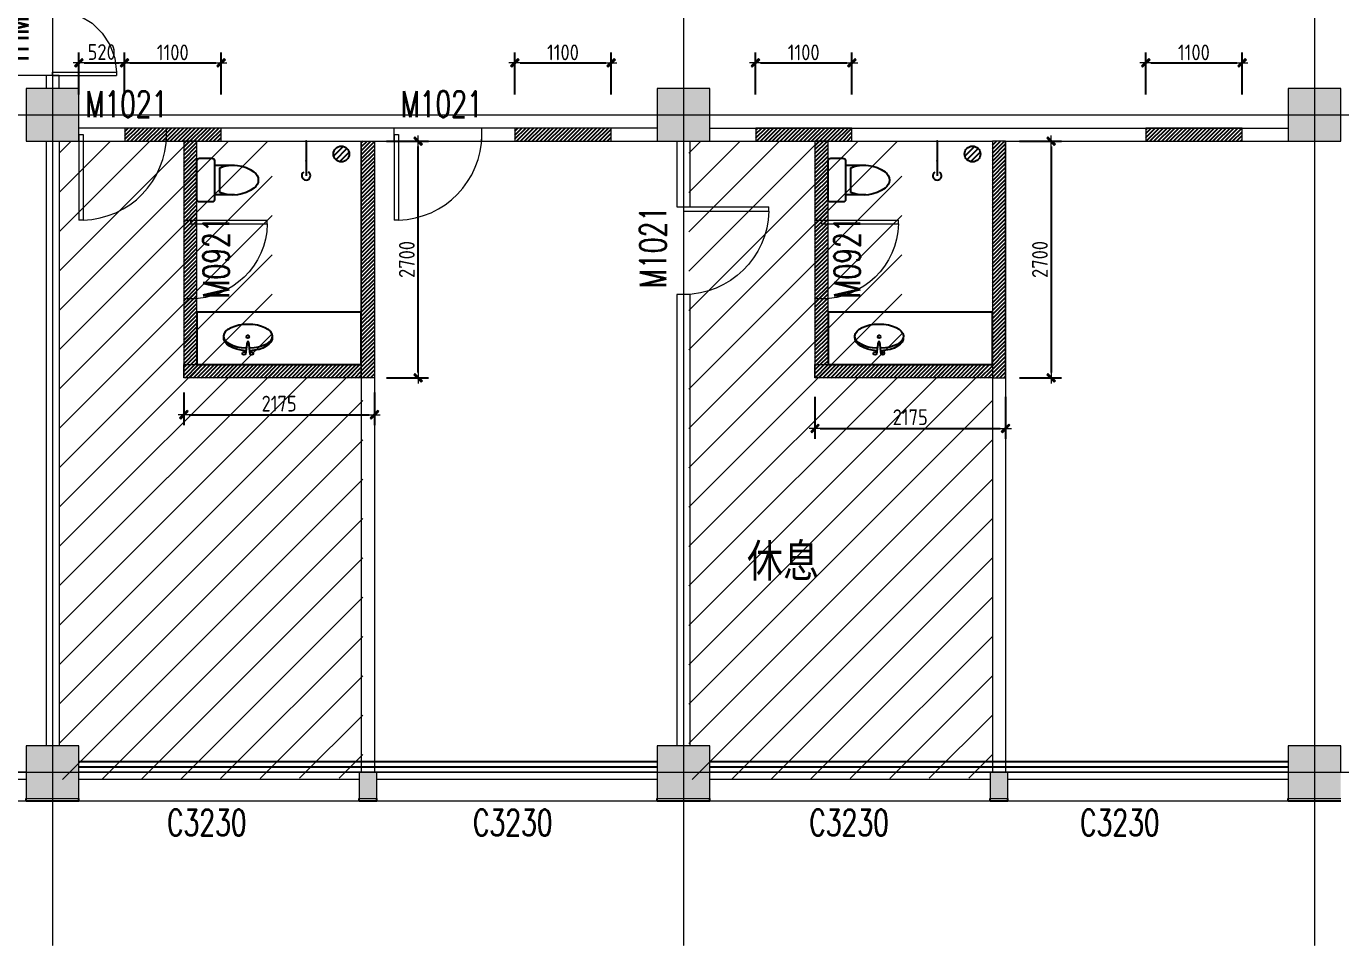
# Model space of a CAD drawing. Header units: millimetres. Extents: x 33621 to 401573, y -91663 to 133135.
# Drawn here: x 103197 to 118197, y -24586 to -14095 of the extents above; entities that cross this region are included whole.
import ezdxf

# ---------------------------------------------------------------- set-up
doc = ezdxf.new("R2010")
doc.units = ezdxf.units.MM
doc.header["$LTSCALE"] = 10
doc.linetypes.add('DASHEDX2', pattern=[1.5, 1, -0.5])
doc.linetypes.add('DOTE', pattern=[2.42, 2, -0.2, 0.02, -0.2])
doc.layers.get('0').update_dxf_attribs({"color": 253})
doc.layers.get('Defpoints').update_dxf_attribs({"color": 250})
for name, color, linetype in [('3', 253, 'Continuous'), ('LATRINE', 253, 'Continuous'), ('LAYER3', 253, 'Continuous'), ('LAYER4', 253, 'Continuous'), ('LAYER5', 253, 'Continuous'), ('LVTRY', 253, 'Continuous'), ('PUB_TEXT', 253, 'Continuous'), ('SURFACE', 253, 'Continuous'), ('WINDOW_TEXT', 253, 'Continuous'), ('家具', 253, 'Continuous'), ('拆除墙体', 253, 'Continuous'), ('水-地漏', 253, 'Continuous')]:
    doc.layers.add(name, color=color, linetype=linetype)
for name, color, linetype, lineweight in [('COLUMN', 253, 'Continuous', 0), ('DOTE', 253, 'DOTE', 0), ('FC-FLOOR【地材分格】', 253, 'Continuous', 0), ('PUB_HATCH', 253, 'Continuous', 0), ('WALL', 253, 'Continuous', 0), ('Wall【墙体】', 253, 'Continuous', 0), ('WINDOW', 253, 'Continuous', 0), ('Xline【辅助线】', 253, 'Continuous', 0)]:
    doc.layers.add(name, color=color, linetype=linetype, lineweight=lineweight)
doc.styles.add('_TCH_WINDOW', font='SIMPLEX', dxfattribs={"bigfont": 'GBCBIG'})
doc.styles.add('CCD_DIM', font='ARCHS.SHX')
doc.styles.add('宋体', font='', dxfattribs={"width": 0.7})
doc.styles.get('宋体').set_extended_font_data('SimSun')
doc.dimstyles.new('ZL_1：60', dxfattribs={"dimscale": 60, "dimtxt": 3, "dimasz": 1, "dimexe": 2, "dimexo": 2, "dimgap": 0.5, "dimtad": 1, "dimdec": 0, "dimrnd": 5, "dimdsep": 46, "dimtxsty": 'CCD_DIM', "dimblk": 'WS-cj', "dimblk1": 'WS-cj', "dimblk2": 'WS-cj', "dimcen": 0, "dimclrd": 44, "dimclre": 44, "dimclrt": 2, "dimadec": 0, "dimazin": 0, "dimtfac": 1, "dimtdec": 0, "dimtix": 1, "dimtofl": 0, "dimtmove": 2, "dimatfit": 3, "dimldrblk": 'hl_arrow2', "dimfxl": 6, "dimfxlon": 1, "dimarcsym": 0})

# ---------------------------------------------------------------- blocks, each defined once
blk = doc.blocks.new('A$C22332745')
at = {"layer": 'LAYER3', "color": 181, "extrusion": (0, 0, -1)}
for centre, ratio, start_param, end_param in [((277, 214), 0.5, 4.782885, 10.934222), ((277, 195), 0.531076, 4.795815, 6.348539), ((277, 195), 0.531076, 3.076239, 4.638107)]:
    blk.add_ellipse(centre, major_axis=(-277, 0), ratio=ratio, start_param=start_param, end_param=end_param, dxfattribs=at)
at = {"layer": 'LAYER4', "color": 252}
for p, q in [((267, 148), (249, 9)), ((285, 148), (267, 148)), ((302, 9), (285, 148))]:
    blk.add_line(p, q, dxfattribs=at)
for centre in [(231, 18), (320, 18)]:
    blk.add_circle(centre, 17.9, dxfattribs=at)
at = {"layer": 'LAYER5', "color": 251}
blk.add_circle((277, 208), 16, dxfattribs=at)
blk = doc.blocks.new('A$C2CC91CCB')
at = {"color": 251, "rotation": 90}
blk.add_blockref('A$C22332745', (353, 0), dxfattribs=at)
blk = doc.blocks.new('A$C477C625D')
at = {"color": 7}
blk.add_blockref('A$C2CC91CCB', (0, 0), dxfattribs=at)
blk = doc.blocks.new('A$C4D690477')
at = {"layer": '家具', "color": 251}
blk.add_blockref('A$C477C625D', (0, 0), dxfattribs=at)
blk = doc.blocks.new('w-地漏')
at = {"layer": '水-地漏'}
for p, q in [((-57, -13), (16, 60)), ((-41, -41), (44, 44)), ((-13, -57), (60, 16))]:
    blk.add_line(p, q, dxfattribs=at)
blk.add_circle((2, 2), 60, dxfattribs=at)
blk = doc.blocks.new('$DorLib2D$00000141')
at = {"color": 0}
for points in [[(-0.5, 0), (-0.5, 0.487)], [(-0.475, 0.487), (-0.5, 0.487)], [(-0.475, 0), (-0.475, 0.487)], [(-0.369, 0.473), (-0.475, 0.487)], [(-0.268, 0.435), (-0.369, 0.473)], [(-0.178, 0.377), (-0.268, 0.435)], [(0.268, 0.435), (0.178, 0.377)], [(0.369, 0.473), (0.268, 0.435)], [(0.475, 0.487), (0.369, 0.473)], [(0.475, 0), (0.475, 0.487)], [(0.475, 0.487), (0.5, 0.487)], [(0.5, 0), (0.5, 0.487)], [(-0.103, 0.3), (-0.178, 0.377)], [(0.178, 0.377), (0.103, 0.3)], [(-0.047, 0.208), (-0.103, 0.3)], [(-0.012, 0.107), (-0.047, 0.208)], [(0.047, 0.208), (0.012, 0.107)], [(0.103, 0.3), (0.047, 0.208)], [(0, 0), (-0.012, 0.107)], [(0.012, 0.107), (0, 0)], [(-0.012, -0.107), (0, 0)], [(-0.5, 0), (-0.475, 0)], [(0.5, 0), (0.475, 0)]]:
    blk.add_lwpolyline(points, dxfattribs=at)
at = {"color": 0, "linetype": 'DASHEDX2'}
for points in [[(0, 0), (0.03, -0.122), (0.086, -0.234), (0.165, -0.331), (0.264, -0.408), (0.378, -0.461), (0.5, -0.488)], [(-0.5, 0), (-0.5, -0.488)], [(0.5, 0), (0.5, -0.488)], [(-0.047, -0.208), (-0.012, -0.107)], [(-0.178, -0.377), (-0.103, -0.3)], [(-0.103, -0.3), (-0.047, -0.208)], [(-0.268, -0.435), (-0.178, -0.377)], [(-0.475, -0.488), (-0.5, -0.488)], [(-0.475, -0.487), (-0.369, -0.473)], [(-0.369, -0.473), (-0.268, -0.435)]]:
    blk.add_lwpolyline(points, dxfattribs=at)
blk = doc.blocks.new('$WINLIB2D$00000004')
for p, q in [((-0.5, 0.5), (0.5, 0.5)), ((-0.5, 0.5), (-0.5, -0.5)), ((0.5, -0.5), (0.5, 0.5)), ((-0.5, 0.2406), (0.5, 0.2406)), ((-0.5, -0.5), (0.5, -0.5))]:
    blk.add_line(p, q)
blk = doc.blocks.new('$DorLib2D$00000001')
for p, q in [((0.45, 0.975), (0.5, 0.975)), ((0.45, 0), (0.45, 0.975)), ((0.5, 0), (0.5, 0.975)), ((0.5, 0), (0.45, 0))]:
    blk.add_line(p, q)
at = {"lineweight": 13}
blk.add_arc((0.475, 0), 0.975, 91.4693, 180, dxfattribs=at)
blk = doc.blocks.new('$plan$00001613')
for p, q in [((-200, 170), (-200, -170)), ((-260, -140), (-260, 140))]:
    blk.add_line(p, q)
blk.add_lwpolyline([(-430, -170), (-200, -170), (-200, -220, 0.414214), (-170, -250), (-30, -250, 0.414214), (0, -220), (0, 220, 0.414214), (-30, 250), (-170, 250, 0.414214), (-200, 220), (-200, 170), (-430, 170)], format="xyb")
for centre, radius, start, end in [((-413, -227), 398, 67.4505, 126.6381), ((-590, 0), 110, 123.4509, 236.5491), ((-413, 227), 398, 233.3619, 292.5495)]:
    blk.add_arc(centre, radius, start, end)
blk = doc.blocks.new('$lvtry$00000168')
blk.add_line((0, 0), (0, -395))
blk.add_arc((0, -395), 50, 121.0332, 58.9668)
for p in [(0, 0), (0, -223)]:
    blk.add_point(p)
blk = doc.blocks.new('WS-cj')
blk.add_hatch(color=2).paths.add_polyline_path([(0.59, 0.82), (-0.82, -0.59), (-0.59, -0.82), (0.82, 0.59)])
at = {"color": 2, "linetype": 'ByBlock', "lineweight": 0}
for p, q in [((-1.1, 0), (0, 0)), ((0, 0), (1.1, 0))]:
    blk.add_line(p, q, dxfattribs=at)
at = {"color": 2}
blk.add_lwpolyline([(0.59, 0.82), (-0.82, -0.59), (-0.59, -0.82), (0.82, 0.59)], close=True, dxfattribs=at)
blk = doc.blocks.new('*D532')
at = {"layer": 'Defpoints', "color": 0, "transparency": 16777216}
for p in [(104317, -14513), (103797, -14993), (104317, -15257)]:
    blk.add_point(p, dxfattribs=at)
at = {"layer": 'FC-FLOOR【地材分格】', "color": 44, "lineweight": -2, "transparency": 16777216}
for p, q in [((103797, -14873), (103797, -14393)), ((104317, -14873), (104317, -14393)), ((103857, -14513), (104257, -14513))]:
    blk.add_line(p, q, dxfattribs=at)
at = {"layer": 'FC-FLOOR【地材分格】', "color": 44, "lineweight": -2, "transparency": 16777216, "xscale": 60, "yscale": 60, "zscale": 60, "rotation": 180}
blk.add_blockref('WS-cj', (103797, -14513), dxfattribs=at)
at = {"layer": 'FC-FLOOR【地材分格】', "color": 44, "lineweight": -2, "transparency": 16777216, "xscale": 60, "yscale": 60, "zscale": 60}
blk.add_blockref('WS-cj', (104317, -14513), dxfattribs=at)
at = {"layer": 'FC-FLOOR【地材分格】', "color": 2, "transparency": 16777216, "insert": (104057, -14389), "char_height": 180, "attachment_point": 5, "style": 'CCD_DIM'}
blk.add_mtext('520', dxfattribs=at)
blk = doc.blocks.new('hl_arrow2')
at = {"color": 2}
blk.add_line((-0.22, 0), (-1, 0), dxfattribs=at)
blk.add_lwpolyline([(-0.22, 0), (-0.86, -0.69), (-0.65, -0.86), (0, 0), (-0.65, 0.86), (-0.86, 0.69)], close=True, dxfattribs=at)
blk = doc.blocks.new('*D533')
at = {"layer": 'Defpoints', "color": 0, "transparency": 16777216}
for p in [(105419, -14513), (105419, -14993), (104317, -15257)]:
    blk.add_point(p, dxfattribs=at)
at = {"layer": 'FC-FLOOR【地材分格】', "color": 44, "lineweight": -2, "transparency": 16777216}
for p, q in [((104317, -14873), (104317, -14393)), ((105419, -14873), (105419, -14393)), ((104377, -14513), (105359, -14513))]:
    blk.add_line(p, q, dxfattribs=at)
at = {"layer": 'FC-FLOOR【地材分格】', "color": 44, "lineweight": -2, "transparency": 16777216, "xscale": 60, "yscale": 60, "zscale": 60, "rotation": 180}
blk.add_blockref('WS-cj', (104317, -14513), dxfattribs=at)
at = {"layer": 'FC-FLOOR【地材分格】', "color": 44, "lineweight": -2, "transparency": 16777216, "xscale": 60, "yscale": 60, "zscale": 60}
blk.add_blockref('WS-cj', (105419, -14513), dxfattribs=at)
at = {"layer": 'FC-FLOOR【地材分格】', "color": 2, "transparency": 16777216, "insert": (104868, -14393), "char_height": 180, "attachment_point": 5, "style": 'CCD_DIM'}
blk.add_mtext('1100', dxfattribs=at)
blk = doc.blocks.new('*D534')
at = {"layer": 'Defpoints', "color": 0, "transparency": 16777216}
for p in [(104994, -18154), (107169, -18154), (107169, -18528)]:
    blk.add_point(p, dxfattribs=at)
at = {"layer": 'FC-FLOOR【地材分格】', "color": 44, "lineweight": -2, "transparency": 16777216}
for p, q in [((104994, -18274), (104994, -18648)), ((107169, -18274), (107169, -18648)), ((105054, -18528), (107109, -18528))]:
    blk.add_line(p, q, dxfattribs=at)
at = {"layer": 'FC-FLOOR【地材分格】', "color": 44, "lineweight": -2, "transparency": 16777216, "xscale": 60, "yscale": 60, "zscale": 60, "rotation": 180}
blk.add_blockref('WS-cj', (104994, -18528), dxfattribs=at)
at = {"layer": 'FC-FLOOR【地材分格】', "color": 44, "lineweight": -2, "transparency": 16777216, "xscale": 60, "yscale": 60, "zscale": 60}
blk.add_blockref('WS-cj', (107169, -18528), dxfattribs=at)
at = {"layer": 'FC-FLOOR【地材分格】', "color": 2, "transparency": 16777216, "insert": (106082, -18401), "char_height": 180, "attachment_point": 5, "style": 'CCD_DIM'}
blk.add_mtext('2175', dxfattribs=at)
blk = doc.blocks.new('*D535')
at = {"layer": 'Defpoints', "color": 0, "transparency": 16777216}
for p in [(107187, -15406), (107667, -15406), (107187, -18106)]:
    blk.add_point(p, dxfattribs=at)
at = {"layer": 'FC-FLOOR【地材分格】', "color": 44, "lineweight": -2, "transparency": 16777216}
for p, q in [((107307, -15406), (107787, -15406)), ((107667, -18046), (107667, -15466)), ((107307, -18106), (107787, -18106))]:
    blk.add_line(p, q, dxfattribs=at)
at = {"layer": 'FC-FLOOR【地材分格】', "color": 44, "lineweight": -2, "transparency": 16777216, "xscale": 60, "yscale": 60, "zscale": 60}
for p, rotation in [((107667, -15406), 90), ((107667, -18106), 270)]:
    blk.add_blockref('WS-cj', p, dxfattribs=dict(at, rotation=rotation))
at = {"layer": 'FC-FLOOR【地材分格】', "color": 2, "transparency": 16777216, "insert": (107539, -16756), "char_height": 180, "attachment_point": 5, "rotation": 90, "style": 'CCD_DIM'}
blk.add_mtext('2700', dxfattribs=at)
blk = doc.blocks.new('*D536')
at = {"layer": 'Defpoints', "color": 0, "transparency": 16777216}
for p in [(109871, -14513), (108771, -15331), (109871, -15331)]:
    blk.add_point(p, dxfattribs=at)
at = {"layer": 'FC-FLOOR【地材分格】', "color": 44, "lineweight": -2, "transparency": 16777216}
for p, q in [((108771, -14873), (108771, -14393)), ((109871, -14873), (109871, -14393)), ((108831, -14513), (109811, -14513))]:
    blk.add_line(p, q, dxfattribs=at)
at = {"layer": 'FC-FLOOR【地材分格】', "color": 44, "lineweight": -2, "transparency": 16777216, "xscale": 60, "yscale": 60, "zscale": 60, "rotation": 180}
blk.add_blockref('WS-cj', (108771, -14513), dxfattribs=at)
at = {"layer": 'FC-FLOOR【地材分格】', "color": 44, "lineweight": -2, "transparency": 16777216, "xscale": 60, "yscale": 60, "zscale": 60}
blk.add_blockref('WS-cj', (109871, -14513), dxfattribs=at)
at = {"layer": 'FC-FLOOR【地材分格】', "color": 2, "transparency": 16777216, "insert": (109321, -14393), "char_height": 180, "attachment_point": 5, "style": 'CCD_DIM'}
blk.add_mtext('1100', dxfattribs=at)
blk = doc.blocks.new('*D537')
at = {"layer": 'Defpoints', "color": 0, "transparency": 16777216}
for p in [(112619, -14513), (111517, -14993), (112619, -14993)]:
    blk.add_point(p, dxfattribs=at)
at = {"layer": 'FC-FLOOR【地材分格】', "color": 44, "lineweight": -2, "transparency": 16777216}
for p, q in [((111517, -14873), (111517, -14393)), ((112619, -14873), (112619, -14393)), ((111577, -14513), (112559, -14513))]:
    blk.add_line(p, q, dxfattribs=at)
at = {"layer": 'FC-FLOOR【地材分格】', "color": 44, "lineweight": -2, "transparency": 16777216, "xscale": 60, "yscale": 60, "zscale": 60, "rotation": 180}
blk.add_blockref('WS-cj', (111517, -14513), dxfattribs=at)
at = {"layer": 'FC-FLOOR【地材分格】', "color": 44, "lineweight": -2, "transparency": 16777216, "xscale": 60, "yscale": 60, "zscale": 60}
blk.add_blockref('WS-cj', (112619, -14513), dxfattribs=at)
at = {"layer": 'FC-FLOOR【地材分格】', "color": 2, "transparency": 16777216, "insert": (112068, -14393), "char_height": 180, "attachment_point": 5, "style": 'CCD_DIM'}
blk.add_mtext('1100', dxfattribs=at)
blk = doc.blocks.new('*D541')
at = {"layer": 'Defpoints', "color": 0, "transparency": 16777216}
for p in [(114411, -15406), (114411, -18106), (114891, -18106)]:
    blk.add_point(p, dxfattribs=at)
at = {"layer": 'FC-FLOOR【地材分格】', "color": 44, "lineweight": -2, "transparency": 16777216}
for p, q in [((114531, -15406), (115011, -15406)), ((114891, -15466), (114891, -18046)), ((114531, -18106), (115011, -18106))]:
    blk.add_line(p, q, dxfattribs=at)
at = {"layer": 'FC-FLOOR【地材分格】', "color": 44, "lineweight": -2, "transparency": 16777216, "xscale": 60, "yscale": 60, "zscale": 60}
for p, rotation in [((114891, -15406), 90), ((114891, -18106), 270)]:
    blk.add_blockref('WS-cj', p, dxfattribs=dict(at, rotation=rotation))
at = {"layer": 'FC-FLOOR【地材分格】', "color": 2, "transparency": 16777216, "insert": (114764, -16756), "char_height": 180, "attachment_point": 5, "rotation": 90, "style": 'CCD_DIM'}
blk.add_mtext('2700', dxfattribs=at)
blk = doc.blocks.new('*D542')
at = {"layer": 'Defpoints', "color": 0, "transparency": 16777216}
for p in [(117071, -14513), (115971, -14993), (117071, -14993)]:
    blk.add_point(p, dxfattribs=at)
at = {"layer": 'FC-FLOOR【地材分格】', "color": 44, "lineweight": -2, "transparency": 16777216}
for p, q in [((115971, -14873), (115971, -14393)), ((117071, -14873), (117071, -14393)), ((116031, -14513), (117011, -14513))]:
    blk.add_line(p, q, dxfattribs=at)
at = {"layer": 'FC-FLOOR【地材分格】', "color": 44, "lineweight": -2, "transparency": 16777216, "xscale": 60, "yscale": 60, "zscale": 60, "rotation": 180}
blk.add_blockref('WS-cj', (115971, -14513), dxfattribs=at)
at = {"layer": 'FC-FLOOR【地材分格】', "color": 44, "lineweight": -2, "transparency": 16777216, "xscale": 60, "yscale": 60, "zscale": 60}
blk.add_blockref('WS-cj', (117071, -14513), dxfattribs=at)
at = {"layer": 'FC-FLOOR【地材分格】', "color": 2, "transparency": 16777216, "insert": (116521, -14393), "char_height": 180, "attachment_point": 5, "style": 'CCD_DIM'}
blk.add_mtext('1100', dxfattribs=at)
blk = doc.blocks.new('*D551')
at = {"layer": 'Defpoints', "color": 0, "transparency": 16777216}
for p in [(112197, -18204), (114372, -18204), (114372, -18684)]:
    blk.add_point(p, dxfattribs=at)
at = {"layer": 'FC-FLOOR【地材分格】', "color": 44, "lineweight": -2, "transparency": 16777216}
for p, q in [((112197, -18324), (112197, -18804)), ((114372, -18324), (114372, -18804)), ((112257, -18684), (114312, -18684))]:
    blk.add_line(p, q, dxfattribs=at)
at = {"layer": 'FC-FLOOR【地材分格】', "color": 44, "lineweight": -2, "transparency": 16777216, "xscale": 60, "yscale": 60, "zscale": 60, "rotation": 180}
blk.add_blockref('WS-cj', (112197, -18684), dxfattribs=at)
at = {"layer": 'FC-FLOOR【地材分格】', "color": 44, "lineweight": -2, "transparency": 16777216, "xscale": 60, "yscale": 60, "zscale": 60}
blk.add_blockref('WS-cj', (114372, -18684), dxfattribs=at)
at = {"layer": 'FC-FLOOR【地材分格】', "color": 2, "transparency": 16777216, "insert": (113284, -18556), "char_height": 180, "attachment_point": 5, "style": 'CCD_DIM'}
blk.add_mtext('2175', dxfattribs=at)

msp = doc.modelspace()

# ---------------------------------------------------------------- hatches: boundary and pattern name
at = {"layer": 'PUB_HATCH'}
for points in [[(103196.5, -15406), (103796.5, -15406), (103796.5, -14806), (103196.5, -14806)], [(110396.5, -15406), (110996.5, -15406), (110996.5, -14806), (110396.5, -14806)], [(117596.5, -15406), (118196.5, -15406), (118196.5, -14806), (117596.5, -14806)], [(103196.5, -22906), (103796.5, -22906), (103796.5, -22306), (103196.5, -22306)], [(110396.5, -22906), (110996.5, -22906), (110996.5, -22306), (110396.5, -22306)], [(117596.5, -22906), (118196.5, -22906), (118196.5, -22306), (117596.5, -22306)], [(107196.5, -22606), (106996.5, -22606), (106996.5, -22906), (107196.5, -22906)], [(114296.5, -22606), (114196.5, -22606), (114196.5, -22906), (114296.5, -22906)], [(114296.5, -22906), (114396.5, -22906), (114396.5, -22606), (114296.5, -22606)]]:
    msp.add_hatch(color=256, dxfattribs=at).paths.add_polyline_path(points)
at = {"layer": 'Xline【辅助线】'}
h = msp.add_hatch(dxfattribs=at)
h.set_pattern_fill('ANSI31', color=256, scale=100)
h.set_pattern_definition([(45, (86996.62, -22688.3), (-224.5064, 224.5064), [])])
h.paths.add_polyline_path([(107036.5, -18006.3), (106001.5, -18006.3), (106001.6, -15406), (103571.5, -15406), (103571.5, -22688.3), (107036.5, -22673.3)])
h = msp.add_hatch(dxfattribs=at)
h.set_pattern_fill('ANSI31', color=256, scale=100)
h.set_pattern_definition([(45, (94181.62, -22688.3), (-224.5064, 224.5064), [])])
h.paths.add_polyline_path([(114221.5, -18006.3), (113186.5, -18006.3), (113186.6, -15406), (110756.5, -15406), (110756.5, -22688.3), (114221.5, -22673.3)])
at = {"layer": '拆除墙体'}
h = msp.add_hatch(dxfattribs=at)
h.set_pattern_fill('ANSI31', color=1, scale=10, angle=180, style=0)
h.paths.add_polyline_path([(104322.1, -15256), (104322.1, -15406), (105419.4, -15406), (105419.4, -15256)])
h = msp.add_hatch(dxfattribs=at)
h.set_pattern_fill('ANSI31', color=1, scale=10, angle=180, style=0)
h.paths.add_polyline_path([(108771, -15256), (108771, -15406), (109871, -15406), (109871, -15256)])
h = msp.add_hatch(dxfattribs=at)
h.set_pattern_fill('ANSI31', color=1, scale=10, angle=180, style=0)
h.paths.add_polyline_path([(111522.1, -15256), (111522.1, -15406), (112619.4, -15406), (112619.4, -15256)])
h = msp.add_hatch(dxfattribs=at)
h.set_pattern_fill('ANSI31', color=1, scale=10, angle=180, style=0)
h.paths.add_polyline_path([(115971, -15256), (115971, -15406), (117071, -15406), (117071, -15256)])
h = msp.add_hatch(dxfattribs=at)
h.set_pattern_fill('ANSI31', color=1, scale=10, angle=180, style=0)
h.paths.add_polyline_path([(104994.3, -15406), (104994.3, -17956), (105144.3, -17956), (105144.3, -15406)])
h = msp.add_hatch(dxfattribs=at)
h.set_pattern_fill('ANSI31', color=1, scale=10, angle=180, style=0)
h.paths.add_polyline_path([(107019.3, -18106), (107019.3, -15406), (107169.3, -15406), (107169.3, -18106)])
h = msp.add_hatch(dxfattribs=at)
h.set_pattern_fill('ANSI31', color=1, scale=10, angle=180, style=0)
h.paths.add_polyline_path([(112196.5, -15406), (112196.5, -17956), (112346.5, -17956), (112346.5, -15406)])
h = msp.add_hatch(dxfattribs=at)
h.set_pattern_fill('ANSI31', color=1, scale=10, angle=180, style=0)
h.paths.add_polyline_path([(114221.5, -15406), (114221.5, -18106), (114371.5, -18106), (114371.5, -15406)])
h = msp.add_hatch(dxfattribs=at)
h.set_pattern_fill('ANSI31', color=1, scale=10, angle=180, style=0)
h.paths.add_polyline_path([(104994.3, -18106), (104994.3, -17956), (107019.3, -17956), (107019.3, -18106)])
h = msp.add_hatch(dxfattribs=at)
h.set_pattern_fill('ANSI31', color=1, scale=10, angle=180, style=0)
h.paths.add_polyline_path([(112196.5, -18106), (112196.5, -17956), (114221.5, -17956), (114221.5, -18106)])

# ---------------------------------------------------------------- linework, layer by layer
at = {"layer": '3'}
for points in [[(103796.5, -22486), (110396.5, -22486)], [(110996.5, -22486), (117596.5, -22486)], [(103796.5, -22546), (110396.5, -22546)], [(110996.5, -22546), (117596.5, -22546)]]:
    msp.add_lwpolyline(points, dxfattribs=at)
at = {"layer": 'COLUMN'}
for p, q in [((103796.5, -14806), (103196.5, -14806)), ((103196.5, -14806), (103196.5, -15406)), ((103796.5, -15406), (103796.5, -14806)), ((110996.5, -14806), (110396.5, -14806)), ((110396.5, -14806), (110396.5, -15406)), ((110996.5, -15406), (110996.5, -14806)), ((118196.5, -14806), (117596.5, -14806)), ((117596.5, -14806), (117596.5, -15406)), ((118196.5, -15406), (118196.5, -14806)), ((103196.5, -15406), (103796.5, -15406)), ((110396.5, -15406), (110996.5, -15406)), ((117596.5, -15406), (118196.5, -15406)), ((103796.5, -22306), (103196.5, -22306)), ((103196.5, -22306), (103196.5, -22606)), ((103796.5, -22606), (103796.5, -22306)), ((110996.5, -22306), (110396.5, -22306)), ((110396.5, -22306), (110396.5, -22606)), ((110996.5, -22606), (110996.5, -22306)), ((118196.5, -22306), (117596.5, -22306)), ((117596.5, -22306), (117596.5, -22606)), ((118196.5, -22606), (118196.5, -22306)), ((103196.5, -22906), (103796.5, -22906)), ((110396.5, -22906), (110996.5, -22906)), ((117596.5, -22906), (118196.5, -22906))]:
    msp.add_line(p, q, dxfattribs=at)
at = {"layer": 'DOTE', "ltscale": 0.1}
for p, q in [((103496.5, -4716.1), (103496.5, -24586.4)), ((110696.5, -4716.1), (110696.5, -24586.4)), ((117896.5, -4716.1), (117896.5, -24586.4)), ((36632.9, -15106), (133641.5, -15106)), ((36632.9, -22606), (133641.5, -22606))]:
    msp.add_line(p, q, dxfattribs=at)
at = {"layer": 'LATRINE'}
for points in [[(107019.3, -17356), (105144.3, -17356), (105144.3, -17956), (107019.3, -17956)], [(114221.5, -17356), (112346.5, -17356), (112346.5, -17956), (114221.5, -17956)]]:
    msp.add_lwpolyline(points, close=True, dxfattribs=at)
at = {"layer": 'SURFACE'}
for p, q in [((103196.5, -22936), (103196.5, -22906)), ((103496.5, -22936), (103196.5, -22936)), ((103796.5, -22936), (103496.5, -22936)), ((103796.5, -22936), (103796.5, -22906)), ((106996.5, -22936), (106996.5, -22906)), ((107196.5, -22936), (106996.5, -22936)), ((107196.5, -22936), (107196.5, -22906)), ((110396.5, -22936), (110396.5, -22906)), ((110696.5, -22936), (110396.5, -22936)), ((110996.5, -22936), (110696.5, -22936)), ((110996.5, -22936), (110996.5, -22906)), ((114196.5, -22936), (114196.5, -22906)), ((114296.5, -22936), (114196.5, -22936)), ((114396.5, -22936), (114296.5, -22936)), ((114396.5, -22936), (114396.5, -22906)), ((117596.5, -22936), (117596.5, -22906)), ((117896.5, -22936), (117596.5, -22936)), ((118196.5, -22936), (117896.5, -22936))]:
    msp.add_line(p, q, dxfattribs=at)
at = {"layer": 'WALL'}
for p, q in [((107196.5, -22606), (106996.5, -22606)), ((106996.5, -22606), (106996.5, -22906)), ((107196.5, -22906), (107196.5, -22606)), ((114296.5, -22606), (114196.5, -22606)), ((114196.5, -22606), (114196.5, -22906)), ((114396.5, -22606), (114296.5, -22606)), ((114396.5, -22906), (114396.5, -22606)), ((106996.5, -22906), (107196.5, -22906)), ((114196.5, -22906), (114296.5, -22906)), ((114296.5, -22906), (114396.5, -22906))]:
    msp.add_line(p, q, dxfattribs=at)
at = {"layer": 'WALL', "color": 210}
for points in [[(104322.1, -15256), (104322.1, -15406), (105419.4, -15406), (105419.4, -15256)], [(108771, -15256), (108771, -15406), (109871, -15406), (109871, -15256)], [(111522.1, -15256), (111522.1, -15406), (112619.4, -15406), (112619.4, -15256)], [(115971, -15256), (115971, -15406), (117071, -15406), (117071, -15256)], [(104994.3, -15406), (104994.3, -17956), (105144.3, -17956), (105144.3, -15406)], [(107019.3, -18106), (107019.3, -15406), (107169.3, -15406), (107169.3, -18106)], [(112196.5, -15406), (112196.5, -17956), (112346.5, -17956), (112346.5, -15406)], [(114221.5, -15406), (114221.5, -18106), (114371.5, -18106), (114371.5, -15406)], [(104994.3, -18106), (104994.3, -17956), (107019.3, -17956), (107019.3, -18106)], [(112196.5, -18106), (112196.5, -17956), (114221.5, -17956), (114221.5, -18106)]]:
    msp.add_lwpolyline(points, close=True, dxfattribs=at)
at = {"layer": 'Wall【墙体】', "color": 6}
for p, q in [((103571.5, -14656.2), (103421.5, -14656.2)), ((103421.5, -14656.2), (103421.5, -14806)), ((103571.5, -14806), (103571.5, -14656.2)), ((110396.5, -15256), (103796.5, -15256)), ((110996.5, -15256), (112271.5, -15256)), ((112271.5, -15256), (114296.5, -15256)), ((114296.5, -15256), (117596.5, -15256)), ((103421.5, -15406), (103421.5, -22306)), ((103571.5, -15406), (103571.5, -22306)), ((103796.5, -15406), (110396.5, -15406)), ((104994.3, -15406), (104994.3, -16306)), ((105144.3, -16306), (105144.3, -15406)), ((107019.3, -15406), (107019.3, -22606)), ((107169.3, -15406), (107169.3, -22606)), ((110621.5, -15406), (110621.5, -16156)), ((110771.5, -16156), (110771.5, -15406)), ((110996.5, -15406), (112196.5, -15406)), ((112196.5, -15406), (112196.5, -16306)), ((112346.5, -16306), (112346.5, -15406)), ((112346.5, -15406), (114221.5, -15406)), ((114221.5, -15406), (114221.5, -17956)), ((114371.5, -15406), (114371.5, -18031)), ((114371.5, -15406), (117596.5, -15406)), ((110621.5, -16156), (110771.5, -16156)), ((104994.3, -16306), (105144.3, -16306)), ((112196.5, -16306), (112346.5, -16306)), ((105144.3, -17206), (104994.3, -17206)), ((104994.3, -17206), (104994.3, -18106)), ((105144.3, -17956), (105144.3, -17206)), ((110771.5, -17156), (110621.5, -17156)), ((110621.5, -17156), (110621.5, -22306)), ((110771.5, -22306), (110771.5, -17156)), ((112346.5, -17206), (112196.5, -17206)), ((112196.5, -17206), (112196.5, -18106)), ((112346.5, -17956), (112346.5, -17206)), ((107019.3, -17956), (105144.3, -17956)), ((114221.5, -17956), (112346.5, -17956)), ((107019.3, -18106), (104994.3, -18106)), ((114221.5, -18106), (112196.5, -18106)), ((114221.5, -18106), (114221.5, -22606)), ((114371.5, -18031), (114371.5, -22606))]:
    msp.add_line(p, q, dxfattribs=at)
for points in [[(104796.5, -15406), (104796.5, -15256)], [(107394.3, -15406), (107394.3, -15256)], [(108394.3, -15406), (108394.3, -15256)]]:
    msp.add_lwpolyline(points, dxfattribs=at)
at = {"layer": 'WINDOW'}
for p, q in [((104994.3, -16306), (104994.3, -17206)), ((112196.5, -16306), (112196.5, -17206))]:
    msp.add_line(p, q, dxfattribs=at)

# ---------------------------------------------------------------- block references
at = {"layer": 'LVTRY'}
for p in [(106389.1, -15406), (113591.3, -15406)]:
    msp.add_blockref('$lvtry$00000168', p, dxfattribs=at)
at = {"layer": 'LVTRY', "yscale": -1, "rotation": 180.0000000000001}
for p in [(105144.3, -15850), (112346.5, -15850)]:
    msp.add_blockref('$plan$00001613', p, dxfattribs=at)
at = {"layer": 'WINDOW'}
ref = msp.add_blockref('$DorLib2D$00000141', (103496.5, -13906.2), dxfattribs=dict(at, xscale=-1500, yscale=1500, zscale=-1500, rotation=270))
ref.add_attrib('A', 'THM1521', (103220.3, -14531.2), dxfattribs={"layer": 'WINDOW_TEXT', "height": 297.5, "rotation": 90, "style": '_TCH_WINDOW', "width": 0.705882})
ref = msp.add_blockref('$DorLib2D$00000001', (104296.5, -15331), dxfattribs=dict(at, xscale=1000, yscale=1000, zscale=-1000, rotation=180))
ref.add_attrib('A', 'M1021', (103871.5, -15131.6), dxfattribs={"layer": 'WINDOW_TEXT', "height": 297.5, "style": '_TCH_WINDOW', "width": 0.705882})
ref = msp.add_blockref('$DorLib2D$00000001', (107894.3, -15331), dxfattribs=dict(at, xscale=1000, yscale=1000, zscale=-1000, rotation=180))
ref.add_attrib('A', 'M1021', (107469.3, -15131.6), dxfattribs={"layer": 'WINDOW_TEXT', "height": 297.5, "style": '_TCH_WINDOW', "width": 0.705882})
ref = msp.add_blockref('$DorLib2D$00000001', (110696.5, -16656), dxfattribs=dict(at, xscale=-1000, yscale=1000, zscale=-1000, rotation=270))
ref.add_attrib('A', 'M1021', (110497.1, -17081), dxfattribs={"layer": 'WINDOW_TEXT', "height": 297.5, "rotation": 90, "style": '_TCH_WINDOW', "width": 0.705882})
ref = msp.add_blockref('$DorLib2D$00000001', (105069.3, -16756), dxfattribs=dict(at, xscale=-900, yscale=900, zscale=-900, rotation=270))
ref.add_attrib('A', 'M0921', (105511.1, -17201), dxfattribs={"layer": 'WINDOW_TEXT', "height": 297.5, "rotation": 90, "style": '_TCH_WINDOW', "width": 0.705882})
ref = msp.add_blockref('$DorLib2D$00000001', (112271.5, -16756), dxfattribs=dict(at, xscale=-900, yscale=900, zscale=-900, rotation=270))
ref.add_attrib('A', 'M0921', (112713.4, -17201), dxfattribs={"layer": 'WINDOW_TEXT', "height": 297.5, "rotation": 90, "style": '_TCH_WINDOW', "width": 0.705882})
ref = msp.add_blockref('$WINLIB2D$00000004', (101596.5, -22771), dxfattribs=dict(at, xscale=3200, yscale=-330, zscale=3200, rotation=180))
ref.add_attrib('A', 'C3230', (101093.6, -23329.8), dxfattribs={"layer": 'WINDOW_TEXT', "height": 297.5, "style": '_TCH_WINDOW', "width": 0.705882})
ref = msp.add_blockref('$WINLIB2D$00000004', (105396.5, -22771), dxfattribs=dict(at, xscale=3200, yscale=-330, zscale=3200, rotation=180))
ref.add_attrib('A', 'C3230', (104802, -23329.8), dxfattribs={"layer": 'WINDOW_TEXT', "height": 297.5, "style": '_TCH_WINDOW', "width": 0.705882})
ref = msp.add_blockref('$WINLIB2D$00000004', (108796.5, -22771), dxfattribs=dict(at, xscale=3200, yscale=-330, zscale=3200, rotation=180))
ref.add_attrib('A', 'C3230', (108293.6, -23329.8), dxfattribs={"layer": 'WINDOW_TEXT', "height": 297.5, "style": '_TCH_WINDOW', "width": 0.705882})
ref = msp.add_blockref('$WINLIB2D$00000004', (112596.5, -22771), dxfattribs=dict(at, xscale=3200, yscale=-330, zscale=3200, rotation=180))
ref.add_attrib('A', 'C3230', (112131.5, -23329.8), dxfattribs={"layer": 'WINDOW_TEXT', "height": 297.5, "style": '_TCH_WINDOW', "width": 0.705882})
ref = msp.add_blockref('$WINLIB2D$00000004', (115996.5, -22771), dxfattribs=dict(at, xscale=3200, yscale=-330, zscale=3200, rotation=180))
ref.add_attrib('A', 'C3230', (115221.2, -23329.8), dxfattribs={"layer": 'WINDOW_TEXT', "height": 297.5, "style": '_TCH_WINDOW', "width": 0.705882})
at = {"layer": '家具', "color": 251, "rotation": 270}
for p in [(105449.5, -17492.4), (112651.7, -17492.4)]:
    msp.add_blockref('A$C4D690477', p, dxfattribs=at)
at = {"layer": '水-地漏', "xscale": 1.5, "yscale": 1.5, "zscale": 1.5}
for p in [(106789.3, -15556), (113991.5, -15556)]:
    msp.add_blockref('w-地漏', p, dxfattribs=at)

# ---------------------------------------------------------------- texts
at = {"layer": 'PUB_TEXT', "style": '宋体', "width": 0.8}
msp.add_text('休息', height=377.64, dxfattribs=at).set_placement((111421.3, -20381.6))

# ---------------------------------------------------------------- dimensions: what is measured, and where the dimension line sits
at = {"layer": 'FC-FLOOR【地材分格】'}
for base, p1, p2, picture, middle in [((104317.1, -14512.8), (103796.5, -14992.8), (104317.1, -15257.1), '*D532', (104056.8, -14389.1)), ((105419.4, -14512.8), (104317.1, -15257.1), (105419.4, -14992.8), '*D533', (104868.2, -14392.8)), ((109871, -14512.8), (108771, -15331), (109871, -15331), '*D536', (109321, -14392.8)), ((112619.4, -14512.8), (111517.1, -14992.8), (112619.4, -14992.8), '*D537', (112068.2, -14392.8)), ((117071, -14512.8), (115971, -14992.8), (117071, -14992.8), '*D542', (116521, -14392.8)), ((107169.3, -18528.5), (104994.3, -18154.5), (107169.3, -18154.5), '*D534', (106081.8, -18401)), ((114371.5, -18683.7), (112196.5, -18203.7), (114371.5, -18203.7), '*D551', (113284, -18556.2))]:
    dim = msp.add_linear_dim(base=base, p1=p1, p2=p2, dimstyle='ZL_1：60', dxfattribs=at)
    dim.commit()
    dim.dimension.update_dxf_attribs({"geometry": picture, "text_midpoint": middle})
for base, p1, p2, picture, middle in [((107666.8, -15406), (107186.8, -18106), (107186.8, -15406), '*D535', (107539.3, -16756)), ((114891.1, -18106), (114411.1, -15406), (114411.1, -18106), '*D541', (114763.6, -16756))]:
    dim = msp.add_linear_dim(base=base, p1=p1, p2=p2, angle=90, dimstyle='ZL_1：60', dxfattribs=at)
    dim.commit()
    dim.dimension.update_dxf_attribs({"geometry": picture, "text_midpoint": middle})

doc.saveas('drawing.dxf')
